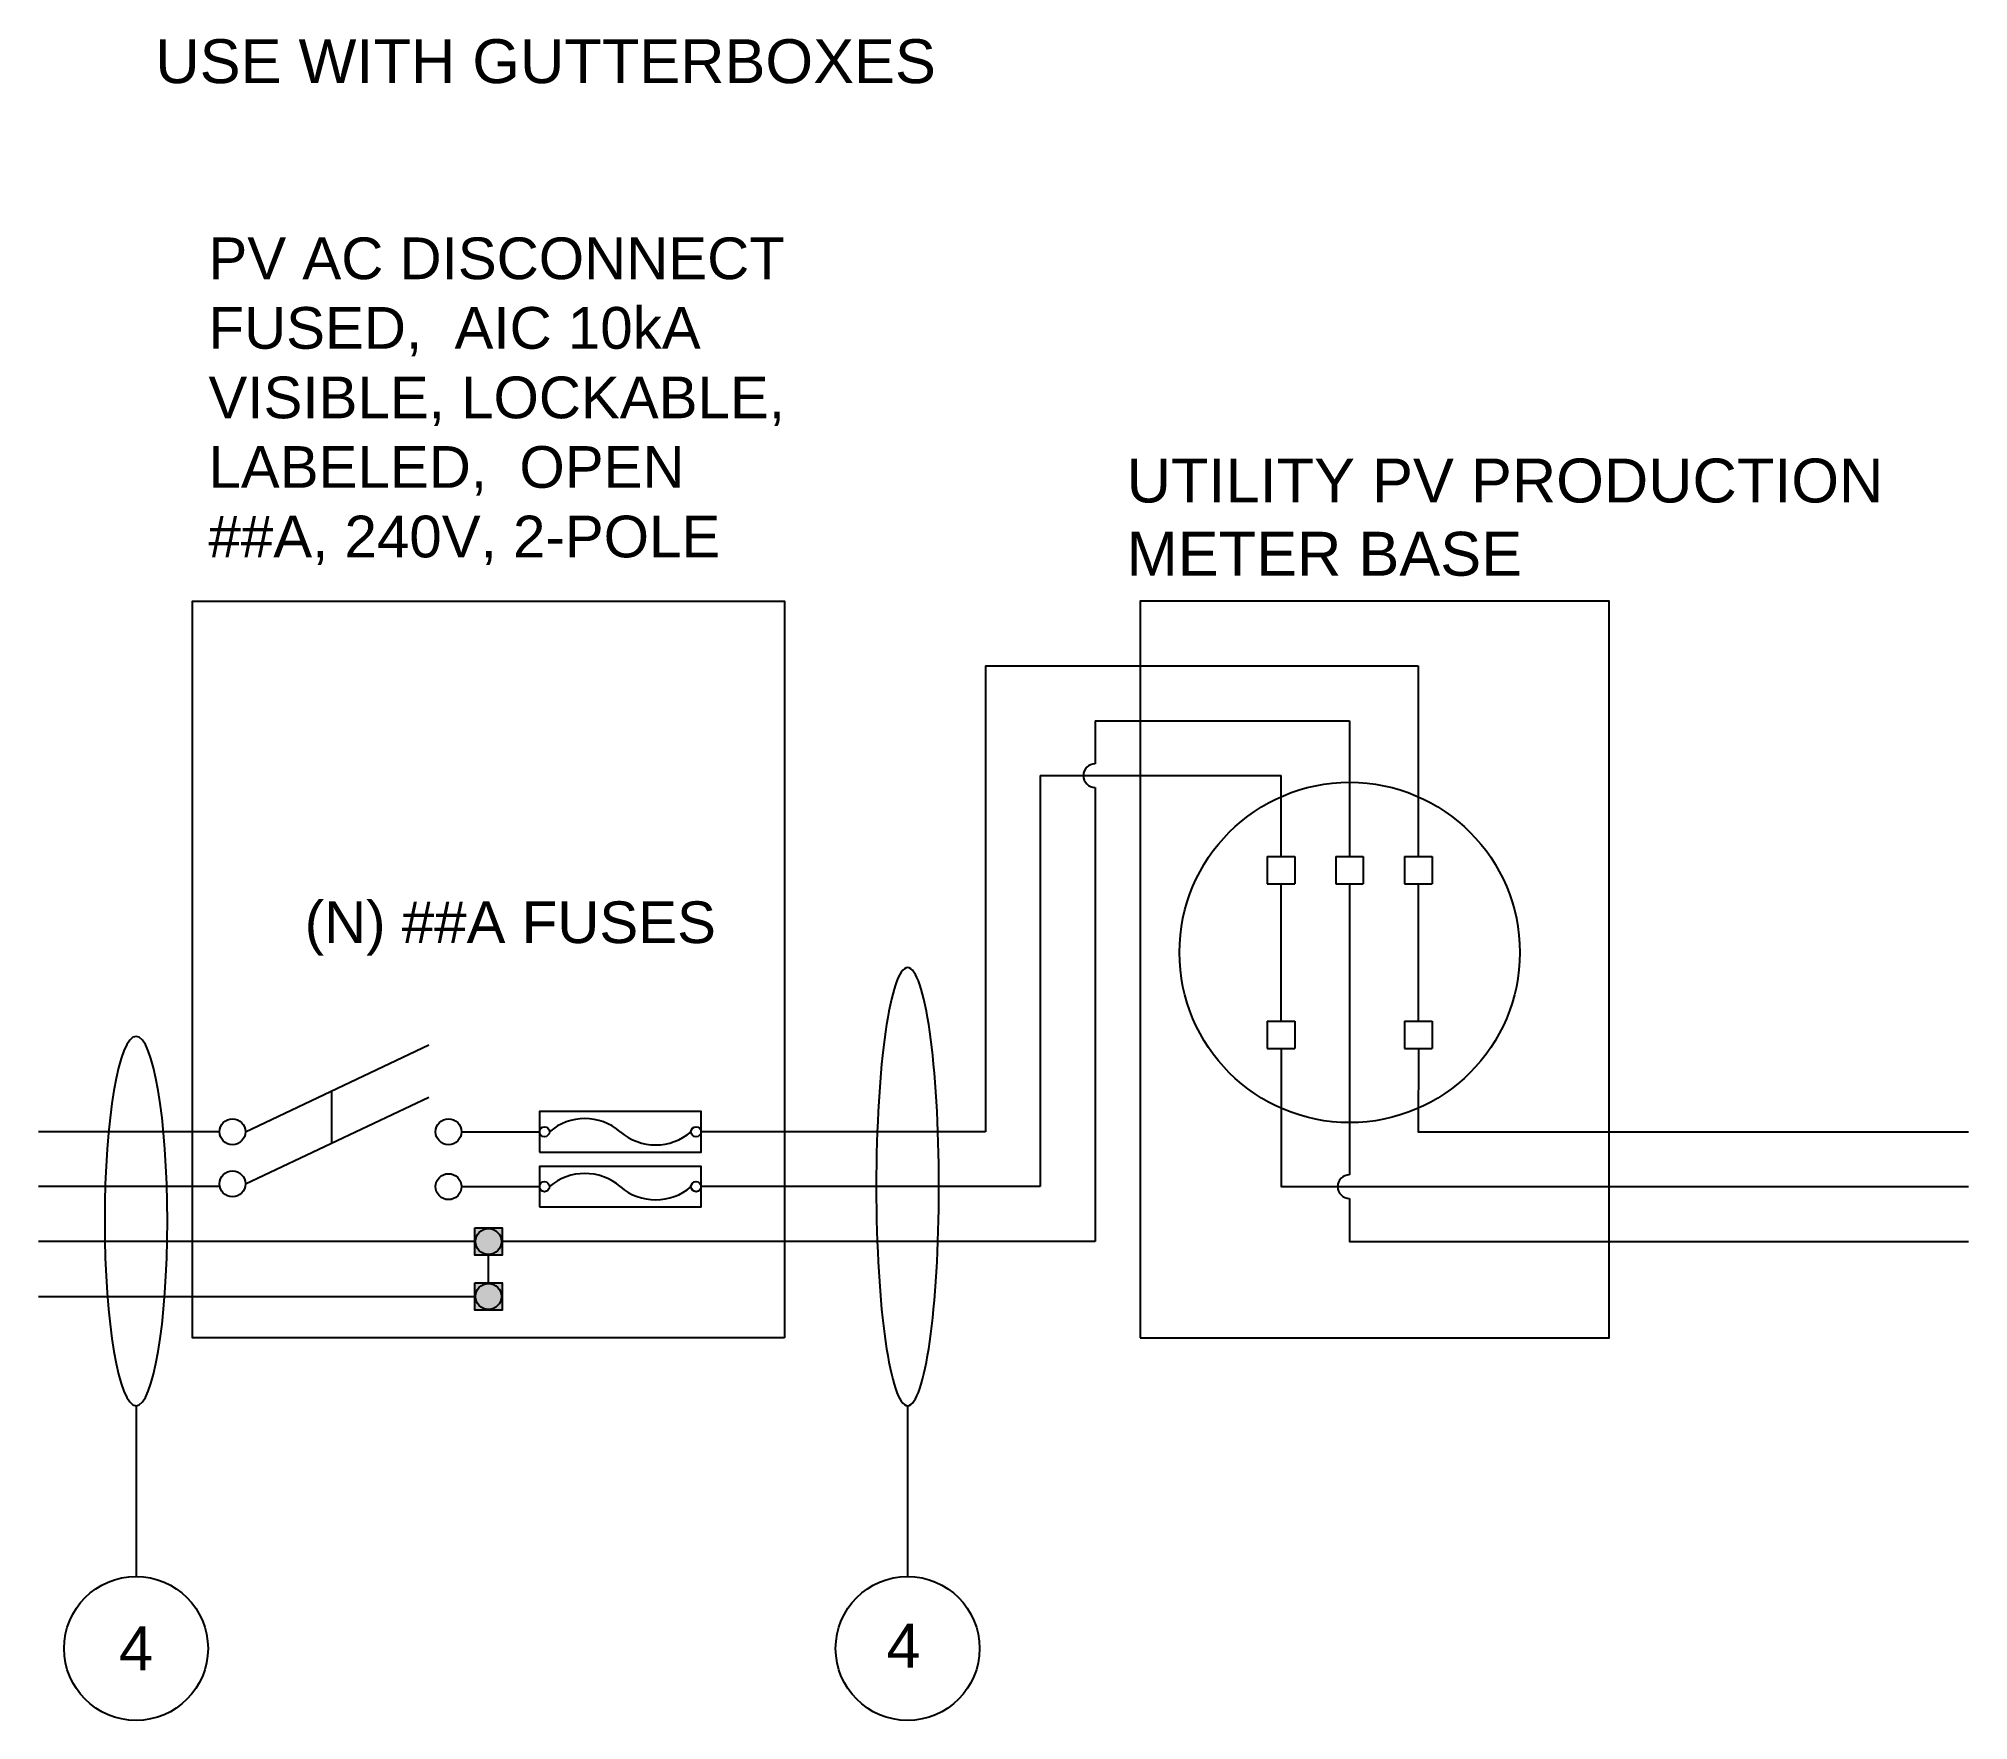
# Model space of a CAD drawing. Header units: inches. Extents: x 283.3 to 318.5, y 6.7 to 99.1.
# Drawn here: x 283.34 to 318.49, y 6.68 to 37.32 of the extents above; entities outside this region: 1.
import ezdxf

# ---------------------------------------------------------------- set-up
doc = ezdxf.new("R2010")
doc.units = ezdxf.units.IN
doc.header["$MEASUREMENT"] = 0
for name, color, linetype in [('Ground', 3, 'Continuous'), ('Negative', 7, 'Continuous'), ('Positive', 1, 'Continuous')]:
    doc.layers.add(name, color=color, linetype=linetype)
doc.layers.add('Hidden', color=1, linetype='Continuous', lineweight=25, plot=False)
doc.layers.add('wirecallout', color=4, linetype='Continuous', lineweight=25)
doc.styles.get("Standard").update_dxf_attribs({"font": 'arial.ttf'})

# ---------------------------------------------------------------- blocks, each defined once
blk = doc.blocks.new('*T21')
at = {"color": 0, "linetype": 'ByBlock', "lineweight": -2, "transparency": 16777216}
for p, q in [((0, 0), (8.467, 0)), ((0, 0), (0, -4.497)), ((4.233, 0), (4.233, -4.497)), ((8.467, 0), (8.467, -4.497)), ((0, -1.348), (8.467, -1.348)), ((0, -2.697), (8.467, -2.697)), ((0, -4.497), (8.467, -4.497))]:
    blk.add_line(p, q, dxfattribs=at)
at = {"color": 0, "transparency": 16777216, "char_height": 0.55556, "width": 3.63333}
for s, insert, attachment_point in [('{\\fCalibri|b0|i0|c0;AC DISCO', (0.3, -1.048), 7), ('{\\fCalibri|b0|i0|c0;', (8.167, -1.048), 9), ('{\\fCalibri|b0|i0|c0;PV BREAK', (0.3, -2.397), 7), ('{\\fCalibri|b0|i0|c0;', (4.533, -2.397), 7)]:
    blk.add_mtext(s, dxfattribs=dict(at, insert=insert, attachment_point=attachment_point))

msp = doc.modelspace()

# ---------------------------------------------------------------- hatches: boundary and pattern name
h = msp.add_hatch(color=256)
h.dxf.hatch_style = 1
h.paths.add_polyline_path([(291.785, 15.654), (291.289, 15.654), (291.289, 15.406), (291.785, 15.406)])
h.paths.add_polyline_path([(291.785, 15.406), (291.289, 15.406), (291.289, 15.158), (291.785, 15.158)])
h = msp.add_hatch(color=256)
h.dxf.hatch_style = 1
h.paths.add_polyline_path([(291.785, 14.654), (291.289, 14.654), (291.289, 14.406), (291.785, 14.406)])
h.paths.add_polyline_path([(291.785, 14.406), (291.289, 14.406), (291.289, 14.158), (291.785, 14.158)])

# ---------------------------------------------------------------- linework, layer by layer
for p, q in [((300.588, 25.894), (308.474, 25.894)), ((300.588, 25.894), (300.588, 17.406)), ((308.474, 25.894), (308.474, 22.422)), ((302.588, 24.894), (302.588, 24.109)), ((302.588, 24.894), (307.22, 24.894)), ((307.22, 24.894), (307.22, 22.422)), ((301.588, 23.894), (301.588, 16.406)), ((301.588, 23.894), (305.974, 23.894)), ((302.588, 23.679), (302.588, 15.406)), ((305.974, 22.422), (305.974, 23.894)), ((305.724, 22.422), (305.724, 21.922)), ((305.724, 22.422), (306.224, 22.422)), ((306.224, 22.422), (306.224, 21.922)), ((306.971, 22.422), (306.971, 21.922)), ((306.971, 22.422), (307.471, 22.422)), ((307.471, 22.422), (307.471, 21.922)), ((308.224, 22.422), (308.224, 21.922)), ((308.224, 22.422), (308.724, 22.422)), ((308.724, 22.422), (308.724, 21.922)), ((305.724, 21.922), (306.224, 21.922)), ((305.974, 19.422), (305.974, 21.922)), ((306.971, 21.922), (307.471, 21.922)), ((307.22, 21.922), (307.22, 18.628)), ((308.224, 21.922), (308.724, 21.922)), ((308.474, 21.922), (308.474, 21.41)), ((308.474, 21.922), (308.474, 19.422)), ((305.724, 19.422), (305.724, 18.922)), ((305.724, 19.422), (306.224, 19.422)), ((306.224, 19.422), (306.224, 18.922)), ((308.224, 19.422), (308.224, 18.922)), ((308.224, 19.422), (308.724, 19.422)), ((308.724, 19.422), (308.724, 18.922)), ((287.109, 17.406), (290.453, 18.988)), ((305.724, 18.922), (306.224, 18.922)), ((308.224, 18.922), (308.724, 18.922)), ((307.22, 18.628), (307.22, 16.621)), ((287.109, 16.456), (290.453, 18.038)), ((288.675, 18.146), (288.675, 17.196)), ((291.044, 17.406), (292.464, 17.406)), ((291.044, 16.406), (292.464, 16.406)), ((291.302, 15.406), (283.342, 15.406)), ((291.537, 14.642), (291.537, 15.17)), ((302.588, 15.406), (291.773, 15.406)), ((285.117, 12.416), (285.117, 9.305)), ((299.172, 12.416), (299.172, 9.305))]:
    msp.add_line(p, q)
for points in [[(296.93, 13.653), (286.144, 13.653), (286.144, 27.069), (296.93, 27.069)], [(303.407, 13.653), (311.951, 13.653), (311.951, 27.069), (303.407, 27.069)], [(292.464, 17.037), (295.41, 17.037), (295.41, 17.775), (292.464, 17.775)], [(292.464, 16.037), (295.41, 16.037), (295.41, 16.775), (292.464, 16.775)], [(291.289, 15.654), (291.785, 15.654), (291.785, 15.158), (291.289, 15.158)], [(291.289, 14.654), (291.785, 14.654), (291.785, 14.158), (291.289, 14.158)]]:
    msp.add_lwpolyline(points, close=True)
for points in [[(305.974, 18.922), (305.974, 16.406), (318.495, 16.406)], [(308.48, 18.922), (308.47, 17.406), (318.495, 17.406)], [(307.22, 16.191), (307.22, 15.406), (318.495, 15.406)]]:
    msp.add_lwpolyline(points)
for centre, radius in [((307.224, 20.672), 3.1), ((286.874, 17.406), 0.236), ((290.809, 17.406), 0.236), ((292.556, 17.406), 0.0922), ((295.318, 17.406), 0.0922), ((286.874, 16.456), 0.236), ((290.809, 16.406), 0.236), ((292.556, 16.406), 0.0922), ((295.318, 16.406), 0.0922), ((291.537, 15.406), 0.236), ((291.537, 14.406), 0.236), ((285.117, 7.994), 1.311), ((299.172, 7.994), 1.311)]:
    msp.add_circle(centre, radius)
for centre, radius, start, end in [((302.588, 23.894), 0.215, 90, 270), ((293.293, 16.661), 0.985, 49.1308, 130.8692), ((294.582, 18.151), 0.985, 229.1308, 310.8692), ((293.293, 15.661), 0.985, 49.1308, 130.8692), ((307.22, 16.406), 0.215, 90, 270), ((294.582, 17.151), 0.985, 229.1308, 310.8692)]:
    msp.add_arc(centre, radius, start, end)
at = {"layer": 'Ground'}
msp.add_lwpolyline([(283.342, 14.406), (291.302, 14.406)], dxfattribs=at)
at = {"layer": 'Negative'}
for p, q in [((286.638, 17.406), (283.342, 17.406)), ((300.588, 17.406), (295.41, 17.406))]:
    msp.add_line(p, q, dxfattribs=at)
at = {"layer": 'Positive', "color": 7}
for p, q in [((286.643, 16.406), (283.342, 16.406)), ((301.588, 16.406), (295.41, 16.406))]:
    msp.add_line(p, q, dxfattribs=at)
at = {"layer": 'wirecallout', "color": 7, "extrusion": (0, 0, -1)}
for centre, major_axis, ratio in [((299.172, 16.406), (0, 3.99), 0.14309), ((285.117, 15.78), (0, 3.364), 0.169711)]:
    msp.add_ellipse(centre, major_axis=major_axis, ratio=ratio, dxfattribs=at)

# ---------------------------------------------------------------- block references
msp.add_blockref('*T21', (293.188, 99.125))

# ---------------------------------------------------------------- texts
msp.add_text('(N) ##A FUSES', height=0.76).set_placement((288.189, 20.843))
for s, width, gutter_width, heights, insert, char_height, attachment_point in [('PV AC DISCONNECT\\PFUSED,  AIC 10kA\\PVISIBLE, LOCKABLE, LABELED,  OPEN\\P##A, 240V, 2-POLE', 12.26664, 0.95, [6.355], (286.436, 27.728), 0.76, 7), ('\\A1;\\pxql;UTILITY PV PRODUCTION\\PMETER BASE', 14.51791, 1, [5.98], (303.162, 27.524), 0.8, 7), ('4', 15.64005, 1, [0], (299.408, 8.443), 0.8, 3), ('4', 15.64005, 1, [0], (285.117, 7.994), 0.8, 5)]:
    msp.add_mtext_dynamic_manual_height_columns(s, width=width, gutter_width=gutter_width, heights=heights, dxfattribs=dict(insert=insert, char_height=char_height, attachment_point=attachment_point))
at = {"layer": 'Hidden', "insert": (285.469, 37.308), "char_height": 0.8, "attachment_point": 1}
msp.add_mtext_dynamic_manual_height_columns('{\\C1;USE WITH GUTTERBOXES}', width=15.8617, gutter_width=1, heights=[8.066], dxfattribs=at)

doc.saveas('drawing.dxf')
